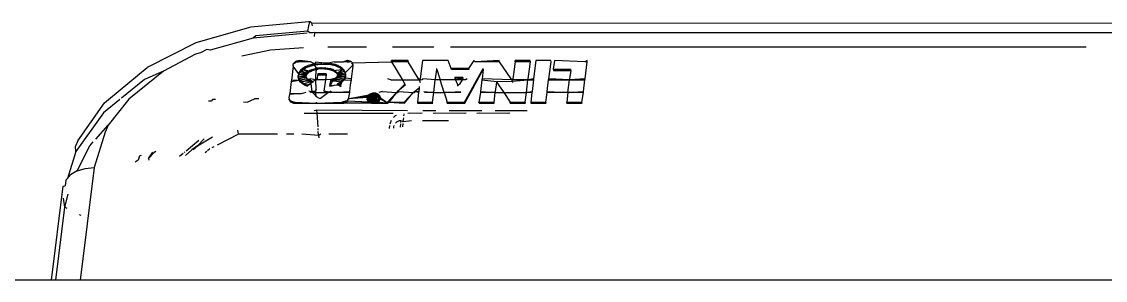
# Model space of a CAD drawing. Header units: metres. Extents: x -4.2 to 4.2, y -5.7 to 5.7.
# Drawn here: x -3.00522 to -2.97801, y 2.62592 to 2.63242 of the extents above; entities that cross this region are included whole.
import ezdxf

# ---------------------------------------------------------------- set-up
doc = ezdxf.new("R2010")
doc.units = ezdxf.units.M

msp = doc.modelspace()

# ---------------------------------------------------------------- linework, layer by layer
for p, q in [((-2.998011, 2.632418), (-2.999465, 2.632279)), ((-2.997995, 2.632394), (-2.998021, 2.632313)), ((-2.997966, 2.632418), (-2.998011, 2.632418)), ((-2.997966, 2.632418), (-2.997995, 2.632394)), ((-2.997936, 2.632382), (-2.997966, 2.632418)), ((-2.997936, 2.632382), (-2.96534, 2.632394)), ((-2.997915, 2.632313), (-2.997936, 2.632382)), ((-2.999465, 2.632279), (-3.000849, 2.631887)), ((-2.998055, 2.632129), (-2.999404, 2.632007)), ((-2.998043, 2.632178), (-2.999337, 2.632061)), ((-2.998021, 2.632313), (-2.998043, 2.632178)), ((-2.997987, 2.632135), (-2.998043, 2.632178)), ((-2.997907, 2.632142), (-2.997987, 2.632135)), ((-2.997858, 2.632144), (-2.997907, 2.632142)), ((-2.997869, 2.632044), (-2.997858, 2.632144)), ((-2.997858, 2.632144), (-2.966525, 2.632144)), ((-3.000849, 2.631887), (-3.002068, 2.631269)), ((-2.999404, 2.632007), (-3.000492, 2.631706)), ((-2.999337, 2.632061), (-2.999404, 2.632007)), ((-3.000855, 2.631605), (-3.00166, 2.631176)), ((-3.000732, 2.631639), (-3.000855, 2.631605)), ((-3.00057, 2.63172), (-3.000732, 2.631639)), ((-3.000492, 2.631706), (-3.00057, 2.63172)), ((-2.999695, 2.631563), (-2.998975, 2.63171)), ((-2.998975, 2.63171), (-2.998144, 2.631766)), ((-2.997534, 2.631787), (-2.996566, 2.631787)), ((-2.995909, 2.631787), (-2.994873, 2.631787)), ((-2.994454, 2.631787), (-2.978491, 2.631787)), ((-2.998405, 2.631301), (-2.998449, 2.630938)), ((-2.9984, 2.631359), (-2.998409, 2.63133)), ((-2.998409, 2.63133), (-2.998405, 2.631301)), ((-2.998268, 2.631116), (-2.998405, 2.631301)), ((-2.998381, 2.631386), (-2.9984, 2.631359)), ((-2.998348, 2.631381), (-2.9984, 2.631359)), ((-2.998396, 2.63133), (-2.9984, 2.631359)), ((-2.998352, 2.631409), (-2.998381, 2.631386)), ((-2.998348, 2.631381), (-2.998381, 2.631386)), ((-2.998377, 2.631357), (-2.998381, 2.631386)), ((-2.998316, 2.631427), (-2.998352, 2.631409)), ((-2.998352, 2.631409), (-2.998272, 2.63141)), ((-2.998316, 2.631427), (-2.998233, 2.631442)), ((-2.998276, 2.631438), (-2.998316, 2.631427)), ((-2.998272, 2.63141), (-2.998316, 2.631427)), ((-2.998233, 2.631442), (-2.998276, 2.631438)), ((-2.998229, 2.631413), (-2.998276, 2.631438)), ((-2.998272, 2.63141), (-2.998276, 2.631438)), ((-2.998272, 2.63141), (-2.998233, 2.631442)), ((-2.998229, 2.631413), (-2.998272, 2.63141)), ((-2.998229, 2.631413), (-2.998233, 2.631442)), ((-2.997965, 2.631413), (-2.998233, 2.631442)), ((-2.997965, 2.631413), (-2.998229, 2.631413)), ((-2.9981, 2.631283), (-2.998159, 2.631246)), ((-2.998031, 2.631316), (-2.9981, 2.631283)), ((-2.998027, 2.631287), (-2.9981, 2.631283)), ((-2.998096, 2.631255), (-2.9981, 2.631283)), ((-2.998096, 2.631255), (-2.998027, 2.631287)), ((-2.997871, 2.631363), (-2.998031, 2.631316)), ((-2.997867, 2.631334), (-2.998031, 2.631316)), ((-2.998027, 2.631287), (-2.998031, 2.631316)), ((-2.998027, 2.631287), (-2.997867, 2.631334)), ((-2.997871, 2.631363), (-2.997965, 2.631413)), ((-2.997835, 2.631399), (-2.997871, 2.631363)), ((-2.997867, 2.631334), (-2.997871, 2.631363)), ((-2.99769, 2.631355), (-2.997871, 2.631363)), ((-2.997867, 2.631334), (-2.997835, 2.631399)), ((-2.997867, 2.631334), (-2.99769, 2.631355)), ((-2.99782, 2.63125), (-2.997867, 2.631334)), ((-2.997694, 2.631384), (-2.997835, 2.631399)), ((-2.997516, 2.631377), (-2.997694, 2.631384)), ((-2.99769, 2.631355), (-2.997694, 2.631384)), ((-2.997512, 2.631348), (-2.997694, 2.631384)), ((-2.99769, 2.631355), (-2.997512, 2.631348)), ((-2.997371, 2.631413), (-2.997516, 2.631377)), ((-2.997353, 2.631343), (-2.997516, 2.631377)), ((-2.997512, 2.631348), (-2.997516, 2.631377)), ((-2.997349, 2.631314), (-2.997516, 2.631377)), ((-2.997512, 2.631348), (-2.997349, 2.631314)), ((-2.997371, 2.631413), (-2.997139, 2.631413)), ((-2.997282, 2.631317), (-2.997353, 2.631343)), ((-2.997349, 2.631314), (-2.997353, 2.631343)), ((-2.997278, 2.631288), (-2.997353, 2.631343)), ((-2.997349, 2.631314), (-2.997278, 2.631288)), ((-2.997221, 2.631285), (-2.997282, 2.631317)), ((-2.997278, 2.631288), (-2.997282, 2.631317)), ((-2.997217, 2.631256), (-2.997282, 2.631317)), ((-2.997278, 2.631288), (-2.997217, 2.631256)), ((-2.99717, 2.631248), (-2.997221, 2.631285)), ((-2.997217, 2.631256), (-2.997221, 2.631285)), ((-2.997166, 2.631219), (-2.997221, 2.631285)), ((-2.997051, 2.631442), (-2.997139, 2.631413)), ((-2.997047, 2.631413), (-2.997139, 2.631413)), ((-2.997101, 2.631135), (-2.996903, 2.63133)), ((-2.997047, 2.631413), (-2.997051, 2.631442)), ((-2.997006, 2.63141), (-2.997051, 2.631442)), ((-2.996972, 2.631427), (-2.997051, 2.631442)), ((-2.99701, 2.631438), (-2.997051, 2.631442)), ((-2.997006, 2.63141), (-2.997051, 2.631442)), ((-2.997047, 2.631413), (-2.997006, 2.63141)), ((-2.997006, 2.63141), (-2.997047, 2.631413)), ((-2.996972, 2.631427), (-2.99701, 2.631438)), ((-2.996974, 2.631404), (-2.99701, 2.631438)), ((-2.997006, 2.63141), (-2.99701, 2.631438)), ((-2.996941, 2.631409), (-2.997006, 2.63141)), ((-2.996941, 2.631409), (-2.996972, 2.631427)), ((-2.996957, 2.631407), (-2.996972, 2.631427)), ((-2.996918, 2.631386), (-2.996941, 2.631409)), ((-2.996938, 2.630981), (-2.996899, 2.631301)), ((-2.996914, 2.631357), (-2.996928, 2.631385)), ((-2.996918, 2.631386), (-2.995933, 2.631413)), ((-2.996905, 2.631359), (-2.996918, 2.631386)), ((-2.996901, 2.63133), (-2.996918, 2.631386)), ((-2.996914, 2.631357), (-2.996918, 2.631386)), ((-2.996903, 2.63133), (-2.996905, 2.631359)), ((-2.996899, 2.631301), (-2.996905, 2.631359)), ((-2.996901, 2.63133), (-2.996905, 2.631359)), ((-2.996899, 2.631301), (-2.996903, 2.63133)), ((-2.995517, 2.631442), (-2.995937, 2.631442)), ((-2.995933, 2.631413), (-2.995937, 2.631442)), ((-2.995513, 2.631413), (-2.995933, 2.631413)), ((-2.995933, 2.631413), (-2.995673, 2.630981)), ((-2.995513, 2.631413), (-2.995517, 2.631442)), ((-2.995254, 2.630981), (-2.995513, 2.631413)), ((-2.995157, 2.631442), (-2.995213, 2.630981)), ((-2.994515, 2.631442), (-2.995157, 2.631442)), ((-2.994436, 2.631245), (-2.994515, 2.631442)), ((-2.993871, 2.631442), (-2.993998, 2.631245)), ((-2.993837, 2.631413), (-2.993871, 2.631442)), ((-2.993229, 2.631442), (-2.993837, 2.631413)), ((-2.993225, 2.631413), (-2.993837, 2.631413)), ((-2.993225, 2.631413), (-2.993229, 2.631442)), ((-2.992931, 2.630981), (-2.993225, 2.631413)), ((-2.992826, 2.631413), (-2.992886, 2.630981)), ((-2.992449, 2.631442), (-2.99283, 2.631442)), ((-2.992826, 2.631413), (-2.99283, 2.631442)), ((-2.992445, 2.631413), (-2.992826, 2.631413)), ((-2.992505, 2.630981), (-2.992445, 2.631413)), ((-2.992445, 2.631413), (-2.992449, 2.631442)), ((-2.992312, 2.631442), (-2.992368, 2.630981)), ((-2.99193, 2.631442), (-2.992312, 2.631442)), ((-2.991986, 2.630981), (-2.991926, 2.631413)), ((-2.991926, 2.631413), (-2.99193, 2.631442)), ((-2.991845, 2.631442), (-2.991871, 2.631225)), ((-2.991079, 2.631413), (-2.991845, 2.631442)), ((-2.991025, 2.631442), (-2.991079, 2.631413)), ((-2.991021, 2.631413), (-2.991079, 2.631413)), ((-2.991074, 2.630981), (-2.991021, 2.631413)), ((-2.991021, 2.631413), (-2.991025, 2.631442)), ((-3.00304, 2.630467), (-3.002068, 2.631269)), ((-3.00166, 2.631176), (-3.002532, 2.630468)), ((-3.00166, 2.631176), (-3.002137, 2.630965)), ((-2.998274, 2.631041), (-2.998278, 2.63107)), ((-2.998278, 2.63107), (-2.998275, 2.631023)), ((-2.998275, 2.631023), (-2.998264, 2.631087)), ((-2.998073, 2.631063), (-2.998275, 2.631023)), ((-2.998076, 2.631034), (-2.998275, 2.631023)), ((-2.998275, 2.631023), (-2.998258, 2.630978)), ((-2.998271, 2.630994), (-2.998275, 2.631023)), ((-2.998071, 2.631006), (-2.998271, 2.630994)), ((-2.998244, 2.631162), (-2.998268, 2.631116)), ((-2.99824, 2.631133), (-2.998268, 2.631116)), ((-2.998268, 2.631116), (-2.998264, 2.631087)), ((-2.998264, 2.631087), (-2.998268, 2.631116)), ((-2.998264, 2.631087), (-2.99824, 2.631133)), ((-2.99806, 2.631092), (-2.998264, 2.631087)), ((-2.998073, 2.631063), (-2.998264, 2.631087)), ((-2.998076, 2.631034), (-2.998258, 2.630978)), ((-2.998208, 2.631206), (-2.998244, 2.631162)), ((-2.998204, 2.631177), (-2.998244, 2.631162)), ((-2.99824, 2.631133), (-2.998244, 2.631162)), ((-2.99824, 2.631133), (-2.998204, 2.631177)), ((-2.99806, 2.631092), (-2.99824, 2.631133)), ((-2.998064, 2.631121), (-2.99824, 2.631133)), ((-2.998038, 2.63112), (-2.99824, 2.631133)), ((-2.998159, 2.631246), (-2.998208, 2.631206)), ((-2.998155, 2.631218), (-2.998208, 2.631206)), ((-2.998204, 2.631177), (-2.998208, 2.631206)), ((-2.998204, 2.631177), (-2.998155, 2.631218)), ((-2.998064, 2.631121), (-2.998204, 2.631177)), ((-2.998096, 2.631255), (-2.998159, 2.631246)), ((-2.998155, 2.631218), (-2.998159, 2.631246)), ((-2.998155, 2.631218), (-2.998096, 2.631255)), ((-2.998011, 2.631175), (-2.998155, 2.631218)), ((-2.998042, 2.631149), (-2.998155, 2.631218)), ((-2.998076, 2.631034), (-2.99808, 2.631063)), ((-2.998071, 2.631006), (-2.99808, 2.631063)), ((-2.998073, 2.631063), (-2.998077, 2.631092)), ((-2.998076, 2.631034), (-2.998077, 2.631092)), ((-2.998076, 2.631034), (-2.998073, 2.631063)), ((-2.998076, 2.631034), (-2.998073, 2.631063)), ((-2.99806, 2.631007), (-2.998076, 2.631034)), ((-2.998071, 2.631006), (-2.998076, 2.631034)), ((-2.998071, 2.631006), (-2.998075, 2.631034)), ((-2.998056, 2.630978), (-2.998075, 2.631034)), ((-2.998073, 2.631063), (-2.998064, 2.631121)), ((-2.998073, 2.631063), (-2.99806, 2.631092)), ((-2.998073, 2.631063), (-2.99806, 2.631092)), ((-2.998056, 2.630978), (-2.998071, 2.631006)), ((-2.998064, 2.631121), (-2.998042, 2.631149)), ((-2.998007, 2.631146), (-2.998064, 2.631121)), ((-2.99806, 2.631092), (-2.998064, 2.631121)), ((-2.99806, 2.631092), (-2.998064, 2.631121)), ((-2.99806, 2.631092), (-2.998042, 2.631149)), ((-2.99806, 2.631092), (-2.998038, 2.63112)), ((-2.998056, 2.630978), (-2.99806, 2.631007)), ((-2.998056, 2.630978), (-2.99806, 2.631007)), ((-2.998032, 2.630952), (-2.99806, 2.631007)), ((-2.998042, 2.631149), (-2.998011, 2.631175)), ((-2.998007, 2.631146), (-2.998042, 2.631149)), ((-2.998038, 2.63112), (-2.998042, 2.631149)), ((-2.998038, 2.63112), (-2.998011, 2.631175)), ((-2.998038, 2.63112), (-2.998007, 2.631146)), ((-2.998011, 2.631175), (-2.997973, 2.631198)), ((-2.997969, 2.631169), (-2.998011, 2.631175)), ((-2.998007, 2.631146), (-2.998011, 2.631175)), ((-2.998007, 2.631146), (-2.997973, 2.631198)), ((-2.997969, 2.631169), (-2.998007, 2.631146)), ((-2.998007, 2.631146), (-2.997969, 2.631169)), ((-2.997973, 2.631198), (-2.997927, 2.631219)), ((-2.997969, 2.631169), (-2.997973, 2.631198)), ((-2.997969, 2.631169), (-2.997927, 2.631219)), ((-2.997923, 2.63119), (-2.997969, 2.631169)), ((-2.997969, 2.631169), (-2.997923, 2.63119)), ((-2.997927, 2.631219), (-2.99782, 2.63125)), ((-2.997923, 2.63119), (-2.997927, 2.631219)), ((-2.997923, 2.63119), (-2.997869, 2.631222)), ((-2.997923, 2.63119), (-2.997816, 2.631221)), ((-2.997837, 2.63107), (-2.997816, 2.631221)), ((-2.997834, 2.630954), (-2.997837, 2.63107)), ((-2.99782, 2.63125), (-2.997701, 2.631264)), ((-2.99758, 2.631261), (-2.99782, 2.63125)), ((-2.997774, 2.631226), (-2.99782, 2.63125)), ((-2.997816, 2.631221), (-2.99782, 2.63125)), ((-2.997816, 2.631221), (-2.997774, 2.631226)), ((-2.997795, 2.630981), (-2.997782, 2.631083)), ((-2.997786, 2.631111), (-2.997782, 2.631083)), ((-2.997574, 2.631111), (-2.997786, 2.631111)), ((-2.99757, 2.631083), (-2.997786, 2.631111)), ((-2.997782, 2.631083), (-2.99757, 2.631083)), ((-2.997619, 2.631233), (-2.997774, 2.631226)), ((-2.997745, 2.631248), (-2.997701, 2.631264)), ((-2.997701, 2.631264), (-2.99758, 2.631261)), ((-2.997652, 2.631245), (-2.99758, 2.631261)), ((-2.997619, 2.631233), (-2.997576, 2.631232)), ((-2.997586, 2.630954), (-2.99757, 2.631083)), ((-2.99758, 2.631261), (-2.997468, 2.631241)), ((-2.997468, 2.631241), (-2.997576, 2.631232)), ((-2.997576, 2.631232), (-2.997468, 2.631241)), ((-2.997576, 2.631232), (-2.997464, 2.631212)), ((-2.99757, 2.631083), (-2.997574, 2.631111)), ((-2.997468, 2.631241), (-2.99742, 2.631224)), ((-2.997464, 2.631212), (-2.997468, 2.631241)), ((-2.997464, 2.631212), (-2.99742, 2.631224)), ((-2.997464, 2.631212), (-2.99742, 2.631224)), ((-2.997464, 2.631212), (-2.997416, 2.631195)), ((-2.99742, 2.631224), (-2.997377, 2.631204)), ((-2.99742, 2.631224), (-2.997373, 2.631175)), ((-2.997416, 2.631195), (-2.99742, 2.631224)), ((-2.997416, 2.631195), (-2.997166, 2.631219)), ((-2.997416, 2.631195), (-2.997377, 2.631204)), ((-2.997416, 2.631195), (-2.997373, 2.631175)), ((-2.997377, 2.631204), (-2.997343, 2.631181)), ((-2.997373, 2.631175), (-2.997377, 2.631204)), ((-2.997373, 2.631175), (-2.997343, 2.631181)), ((-2.997373, 2.631175), (-2.997339, 2.631153)), ((-2.997373, 2.631175), (-2.997339, 2.631153)), ((-2.997319, 2.631014), (-2.997347, 2.630988)), ((-2.997343, 2.631181), (-2.997339, 2.631153)), ((-2.997339, 2.631153), (-2.997343, 2.631181)), ((-2.997339, 2.631153), (-2.997298, 2.631129)), ((-2.997339, 2.631153), (-2.997312, 2.631127)), ((-2.997315, 2.630985), (-2.997319, 2.631014)), ((-2.997312, 2.631127), (-2.997316, 2.631156)), ((-2.997315, 2.630985), (-2.997296, 2.631014)), ((-2.997296, 2.631014), (-2.997315, 2.630985)), ((-2.997312, 2.631127), (-2.997101, 2.631135)), ((-2.997312, 2.631127), (-2.997294, 2.6311)), ((-2.997285, 2.631071), (-2.9973, 2.631042)), ((-2.9973, 2.631042), (-2.997296, 2.631014)), ((-2.997296, 2.631014), (-2.9973, 2.631042)), ((-2.997298, 2.631129), (-2.997166, 2.631219)), ((-2.997298, 2.631129), (-2.997127, 2.631178)), ((-2.997298, 2.631129), (-2.997294, 2.6311)), ((-2.997294, 2.6311), (-2.997298, 2.631129)), ((-2.997296, 2.631014), (-2.997088, 2.631042)), ((-2.997286, 2.631042), (-2.997296, 2.631014)), ((-2.997296, 2.631014), (-2.997134, 2.63098)), ((-2.997294, 2.6311), (-2.997101, 2.631135)), ((-2.997294, 2.6311), (-2.997088, 2.631089)), ((-2.997294, 2.6311), (-2.997285, 2.631071)), ((-2.997294, 2.6311), (-2.997285, 2.631071)), ((-2.997286, 2.631042), (-2.99729, 2.631071)), ((-2.997285, 2.631071), (-2.997289, 2.6311)), ((-2.997285, 2.631071), (-2.997286, 2.631042)), ((-2.997286, 2.631042), (-2.997088, 2.631042)), ((-2.997285, 2.631071), (-2.997088, 2.631089)), ((-2.997285, 2.631071), (-2.997088, 2.631042)), ((-2.997217, 2.631256), (-2.997166, 2.631219)), ((-2.997131, 2.631207), (-2.99717, 2.631248)), ((-2.997166, 2.631219), (-2.99717, 2.631248)), ((-2.997127, 2.631178), (-2.99717, 2.631248)), ((-2.997166, 2.631219), (-2.997127, 2.631178)), ((-2.997105, 2.631163), (-2.997131, 2.631207)), ((-2.997127, 2.631178), (-2.997131, 2.631207)), ((-2.997101, 2.631135), (-2.997131, 2.631207)), ((-2.99713, 2.630951), (-2.997106, 2.631025)), ((-2.997127, 2.631178), (-2.997101, 2.631135)), ((-2.997106, 2.631025), (-2.997092, 2.631071)), ((-2.997102, 2.630996), (-2.997106, 2.631025)), ((-2.997101, 2.631135), (-2.997105, 2.631163)), ((-2.997101, 2.631135), (-2.997105, 2.631163)), ((-2.997088, 2.631089), (-2.997105, 2.631163)), ((-2.997102, 2.630996), (-2.997092, 2.631071)), ((-2.997088, 2.631042), (-2.997102, 2.630996)), ((-2.997101, 2.631135), (-2.997088, 2.631089)), ((-2.997088, 2.631089), (-2.997092, 2.631118)), ((-2.997088, 2.631042), (-2.997092, 2.631118)), ((-2.997088, 2.631042), (-2.997092, 2.631071)), ((-2.997088, 2.631089), (-2.997088, 2.631042)), ((-2.994832, 2.630981), (-2.994796, 2.631215)), ((-2.994796, 2.631215), (-2.9948, 2.631244)), ((-2.994796, 2.631215), (-2.994719, 2.630981)), ((-2.993998, 2.631245), (-2.994436, 2.631245)), ((-2.994432, 2.631216), (-2.994436, 2.631245)), ((-2.993994, 2.631216), (-2.994432, 2.631216)), ((-2.994345, 2.631016), (-2.994342, 2.630987)), ((-2.994146, 2.631016), (-2.994345, 2.631016)), ((-2.994345, 2.631016), (-2.994328, 2.630954)), ((-2.994142, 2.630987), (-2.994345, 2.631016)), ((-2.994163, 2.630954), (-2.994146, 2.631016)), ((-2.994146, 2.631016), (-2.994142, 2.630987)), ((-2.994101, 2.6304), (-2.993635, 2.631244)), ((-2.994097, 2.630371), (-2.993631, 2.631215)), ((-2.993998, 2.631245), (-2.993994, 2.631216)), ((-2.993631, 2.631215), (-2.99366, 2.630981)), ((-2.993631, 2.631215), (-2.993635, 2.631244)), ((-2.991871, 2.631225), (-2.991433, 2.631225)), ((-2.991871, 2.631225), (-2.991867, 2.631196)), ((-2.991867, 2.631196), (-2.991429, 2.631196)), ((-2.991429, 2.631196), (-2.991462, 2.630981)), ((-2.991429, 2.631196), (-2.991433, 2.631225)), ((-3.002137, 2.630965), (-3.002716, 2.630495)), ((-2.998453, 2.630912), (-2.998489, 2.630613)), ((-2.998453, 2.630912), (-2.998254, 2.630949)), ((-2.998449, 2.630938), (-2.998453, 2.630912)), ((-2.998254, 2.630949), (-2.998449, 2.630938)), ((-2.998258, 2.630978), (-2.998228, 2.630935)), ((-2.998254, 2.630949), (-2.998258, 2.630978)), ((-2.998254, 2.630949), (-2.998258, 2.630978)), ((-2.998126, 2.630968), (-2.998254, 2.630949)), ((-2.998224, 2.630906), (-2.998254, 2.630949)), ((-2.998228, 2.630935), (-2.998254, 2.630949)), ((-2.998254, 2.630949), (-2.998228, 2.630935)), ((-2.998126, 2.630968), (-2.998228, 2.630935)), ((-2.998228, 2.630935), (-2.998185, 2.630895)), ((-2.998224, 2.630906), (-2.998228, 2.630935)), ((-2.997999, 2.630928), (-2.998224, 2.630906)), ((-2.998181, 2.630867), (-2.998224, 2.630906)), ((-2.998185, 2.630895), (-2.998224, 2.630906)), ((-2.998224, 2.630906), (-2.998185, 2.630895)), ((-2.998032, 2.630952), (-2.998185, 2.630895)), ((-2.998185, 2.630895), (-2.998131, 2.63086)), ((-2.998181, 2.630867), (-2.998185, 2.630895)), ((-2.998127, 2.630831), (-2.998181, 2.630867)), ((-2.998131, 2.63086), (-2.998181, 2.630867)), ((-2.998181, 2.630867), (-2.998131, 2.63086)), ((-2.997959, 2.630907), (-2.998131, 2.63086)), ((-2.998131, 2.63086), (-2.998067, 2.630829)), ((-2.998127, 2.630831), (-2.998131, 2.63086)), ((-2.998063, 2.630801), (-2.998127, 2.630831)), ((-2.998127, 2.630831), (-2.998067, 2.630829)), ((-2.998127, 2.630831), (-2.998067, 2.630829)), ((-2.998056, 2.630978), (-2.998126, 2.630968)), ((-2.998067, 2.630829), (-2.997961, 2.630861)), ((-2.998067, 2.630829), (-2.998063, 2.630801)), ((-2.998063, 2.630801), (-2.997916, 2.630919)), ((-2.997961, 2.630861), (-2.998063, 2.630801)), ((-2.998032, 2.630952), (-2.998056, 2.630978)), ((-2.998032, 2.630952), (-2.998056, 2.630978)), ((-2.998032, 2.630952), (-2.998036, 2.630981)), ((-2.997999, 2.630928), (-2.998036, 2.630981)), ((-2.997978, 2.630981), (-2.998032, 2.630952)), ((-2.997981, 2.630954), (-2.998032, 2.630952)), ((-2.997999, 2.630928), (-2.998032, 2.630952)), ((-2.997999, 2.630928), (-2.998003, 2.630957)), ((-2.997959, 2.630907), (-2.998003, 2.630957)), ((-2.997959, 2.630907), (-2.997999, 2.630928)), ((-2.997978, 2.630981), (-2.997981, 2.630954)), ((-2.997963, 2.630936), (-2.997981, 2.630954)), ((-2.997981, 2.630954), (-2.997916, 2.630919)), ((-2.997981, 2.630954), (-2.997959, 2.630907)), ((-2.997834, 2.630954), (-2.997978, 2.630981)), ((-2.997916, 2.630919), (-2.997963, 2.630936)), ((-2.997959, 2.630907), (-2.997963, 2.630936)), ((-2.997912, 2.63089), (-2.997963, 2.630936)), ((-2.997959, 2.630907), (-2.997961, 2.630861)), ((-2.997961, 2.630861), (-2.997934, 2.630663)), ((-2.997959, 2.630907), (-2.997916, 2.630919)), ((-2.997912, 2.63089), (-2.997959, 2.630907)), ((-2.997912, 2.63089), (-2.997959, 2.630907)), ((-2.997916, 2.630919), (-2.997834, 2.630954)), ((-2.997916, 2.630919), (-2.997912, 2.63089)), ((-2.997795, 2.630981), (-2.997834, 2.630954)), ((-2.997586, 2.630954), (-2.997834, 2.630954)), ((-2.997827, 2.630713), (-2.997834, 2.630954)), ((-2.997628, 2.630672), (-2.997586, 2.630954)), ((-2.997466, 2.630964), (-2.997586, 2.630954)), ((-2.997484, 2.630817), (-2.997462, 2.630935)), ((-2.997484, 2.630817), (-2.997284, 2.630832)), ((-2.997484, 2.630817), (-2.99748, 2.630788)), ((-2.997423, 2.630913), (-2.99748, 2.630788)), ((-2.997284, 2.630832), (-2.99748, 2.630788)), ((-2.997347, 2.630988), (-2.997466, 2.630964)), ((-2.997466, 2.630964), (-2.997409, 2.630981)), ((-2.997466, 2.630964), (-2.997462, 2.630935)), ((-2.997423, 2.630913), (-2.997466, 2.630964)), ((-2.997423, 2.630913), (-2.997466, 2.630964)), ((-2.997427, 2.630942), (-2.997466, 2.630964)), ((-2.997384, 2.630963), (-2.997466, 2.630964)), ((-2.997462, 2.630935), (-2.997423, 2.630913)), ((-2.997384, 2.630963), (-2.997427, 2.630942)), ((-2.997423, 2.630913), (-2.997427, 2.630942)), ((-2.99738, 2.630934), (-2.997427, 2.630942)), ((-2.997423, 2.630913), (-2.99738, 2.630934)), ((-2.99738, 2.630934), (-2.997423, 2.630913)), ((-2.997409, 2.630981), (-2.997315, 2.630985)), ((-2.997347, 2.630988), (-2.997384, 2.630963)), ((-2.99738, 2.630934), (-2.997384, 2.630963)), ((-2.997343, 2.630959), (-2.997384, 2.630963)), ((-2.997343, 2.630959), (-2.99738, 2.630934)), ((-2.99738, 2.630934), (-2.99717, 2.630908)), ((-2.997343, 2.630959), (-2.997347, 2.630988)), ((-2.997315, 2.630985), (-2.997347, 2.630988)), ((-2.997315, 2.630985), (-2.997343, 2.630959)), ((-2.997343, 2.630959), (-2.99713, 2.630951)), ((-2.997315, 2.630985), (-2.99713, 2.630951)), ((-2.997288, 2.630861), (-2.997226, 2.630897)), ((-2.997209, 2.630788), (-2.997288, 2.630861)), ((-2.997288, 2.630861), (-2.997284, 2.630832)), ((-2.997213, 2.630817), (-2.997288, 2.630861)), ((-2.997284, 2.630832), (-2.997226, 2.630897)), ((-2.997222, 2.630868), (-2.997284, 2.630832)), ((-2.997284, 2.630832), (-2.997213, 2.630817)), ((-2.997284, 2.630832), (-2.997209, 2.630788)), ((-2.997226, 2.630897), (-2.997174, 2.630937)), ((-2.997222, 2.630868), (-2.997226, 2.630897)), ((-2.997226, 2.630897), (-2.997213, 2.630817)), ((-2.997222, 2.630868), (-2.997174, 2.630937)), ((-2.99717, 2.630908), (-2.997222, 2.630868)), ((-2.997222, 2.630868), (-2.997213, 2.630817)), ((-2.997174, 2.630937), (-2.997213, 2.630817)), ((-2.997213, 2.630817), (-2.997209, 2.630788)), ((-2.997174, 2.630937), (-2.997134, 2.63098)), ((-2.99717, 2.630908), (-2.997174, 2.630937)), ((-2.997134, 2.63098), (-2.99717, 2.630908)), ((-2.99717, 2.630908), (-2.997134, 2.63098)), ((-2.99713, 2.630951), (-2.99717, 2.630908)), ((-2.997134, 2.63098), (-2.997102, 2.630996)), ((-2.99713, 2.630951), (-2.997134, 2.63098)), ((-2.997102, 2.630996), (-2.99713, 2.630951)), ((-2.99713, 2.630951), (-2.996941, 2.630954)), ((-2.996938, 2.630981), (-2.997102, 2.630996)), ((-2.996977, 2.630663), (-2.996964, 2.63083)), ((-2.996964, 2.63083), (-2.996941, 2.630954)), ((-2.996941, 2.630954), (-2.996938, 2.630981)), ((-2.995953, 2.630954), (-2.996026, 2.630981)), ((-2.995953, 2.630954), (-2.995658, 2.630954)), ((-2.995599, 2.630852), (-2.99578, 2.630663)), ((-2.995595, 2.630823), (-2.99578, 2.630663)), ((-2.995673, 2.630981), (-2.995658, 2.630954)), ((-2.995658, 2.630954), (-2.995599, 2.630852)), ((-2.995658, 2.630954), (-2.995251, 2.630954)), ((-2.995599, 2.630852), (-2.995595, 2.630823)), ((-2.995361, 2.630663), (-2.995241, 2.630756)), ((-2.995217, 2.630954), (-2.995254, 2.630981)), ((-2.995241, 2.630756), (-2.995252, 2.630663)), ((-2.995213, 2.630981), (-2.995251, 2.630954)), ((-2.995251, 2.630954), (-2.995217, 2.630954)), ((-2.995236, 2.630793), (-2.995241, 2.630756)), ((-2.995221, 2.630923), (-2.995217, 2.630954)), ((-2.995221, 2.630923), (-2.995217, 2.630894)), ((-2.995213, 2.630981), (-2.995217, 2.630954)), ((-2.995217, 2.630894), (-2.995217, 2.630954)), ((-2.995179, 2.630954), (-2.995144, 2.630981)), ((-2.994836, 2.630954), (-2.995144, 2.630981)), ((-2.994874, 2.630636), (-2.994836, 2.630954)), ((-2.994836, 2.630954), (-2.994832, 2.630981)), ((-2.994711, 2.630954), (-2.994836, 2.630954)), ((-2.994719, 2.630981), (-2.994711, 2.630954)), ((-2.994328, 2.630954), (-2.994711, 2.630954)), ((-2.994613, 2.630636), (-2.994711, 2.630954)), ((-2.994342, 2.630987), (-2.994168, 2.630981)), ((-2.994342, 2.630987), (-2.994328, 2.630954)), ((-2.994328, 2.630954), (-2.994269, 2.630826)), ((-2.994163, 2.630954), (-2.994328, 2.630954)), ((-2.994269, 2.630826), (-2.994229, 2.630852)), ((-2.994265, 2.630797), (-2.994269, 2.630826)), ((-2.994163, 2.630954), (-2.994229, 2.630852)), ((-2.994168, 2.630981), (-2.994142, 2.630987)), ((-2.994142, 2.630987), (-2.994163, 2.630954)), ((-2.994074, 2.630954), (-2.994163, 2.630954)), ((-2.994034, 2.630981), (-2.994074, 2.630954)), ((-2.993663, 2.630954), (-2.993698, 2.630663)), ((-2.99366, 2.630981), (-2.993663, 2.630954)), ((-2.993663, 2.630954), (-2.993293, 2.630919)), ((-2.992914, 2.630954), (-2.99366, 2.630981)), ((-2.993325, 2.630663), (-2.993289, 2.630891)), ((-2.993293, 2.630919), (-2.992893, 2.630923)), ((-2.993289, 2.630891), (-2.993293, 2.630919)), ((-2.993289, 2.630891), (-2.993127, 2.630663)), ((-2.992914, 2.630954), (-2.992931, 2.630981)), ((-2.992886, 2.630981), (-2.992914, 2.630954)), ((-2.992893, 2.630923), (-2.992914, 2.630954)), ((-2.992508, 2.630954), (-2.992914, 2.630954)), ((-2.992893, 2.630923), (-2.992508, 2.630954)), ((-2.992889, 2.630894), (-2.992893, 2.630923)), ((-2.992547, 2.630636), (-2.992508, 2.630954)), ((-2.992368, 2.630981), (-2.992508, 2.630954)), ((-2.992508, 2.630954), (-2.992505, 2.630981)), ((-2.992508, 2.630954), (-2.992371, 2.630954)), ((-2.992371, 2.630954), (-2.992406, 2.630663)), ((-2.992368, 2.630981), (-2.992371, 2.630954)), ((-2.992025, 2.630663), (-2.99199, 2.630954)), ((-2.99199, 2.630954), (-2.991986, 2.630981)), ((-2.99199, 2.630954), (-2.991466, 2.630954)), ((-2.991466, 2.630954), (-2.991986, 2.630981)), ((-2.991504, 2.630636), (-2.991466, 2.630954)), ((-2.991074, 2.630981), (-2.991466, 2.630954)), ((-2.991462, 2.630981), (-2.991466, 2.630954)), ((-2.991466, 2.630954), (-2.991077, 2.630954)), ((-2.991112, 2.630663), (-2.991077, 2.630954)), ((-2.991077, 2.630954), (-2.991074, 2.630981)), ((-3.002755, 2.630464), (-3.003163, 2.630132)), ((-3.003137, 2.630383), (-3.00304, 2.630467)), ((-3.002532, 2.630468), (-3.003047, 2.629819)), ((-3.000419, 2.630476), (-3.000466, 2.630421)), ((-3.000419, 2.630476), (-3.000356, 2.630476)), ((-2.999556, 2.630401), (-2.999371, 2.63048)), ((-2.999269, 2.63048), (-2.999371, 2.63048)), ((-2.998492, 2.630586), (-2.998509, 2.630512)), ((-2.998509, 2.630512), (-2.998507, 2.630483)), ((-2.998507, 2.630483), (-2.998494, 2.630456)), ((-2.998503, 2.630454), (-2.998507, 2.630483)), ((-2.998494, 2.630456), (-2.99849, 2.630427)), ((-2.998494, 2.630456), (-2.998467, 2.630404)), ((-2.998494, 2.630456), (-2.998471, 2.630433)), ((-2.99849, 2.630427), (-2.998494, 2.630456)), ((-2.998192, 2.630613), (-2.998492, 2.630586)), ((-2.998489, 2.630613), (-2.998492, 2.630586)), ((-2.998489, 2.630613), (-2.998192, 2.630613)), ((-2.998192, 2.630613), (-2.998077, 2.63065)), ((-2.997836, 2.630643), (-2.998009, 2.630672)), ((-2.997989, 2.630658), (-2.997934, 2.630663)), ((-2.997967, 2.630643), (-2.997934, 2.630663)), ((-2.997934, 2.630663), (-2.997937, 2.630636)), ((-2.997836, 2.630643), (-2.997937, 2.630636)), ((-2.99784, 2.630672), (-2.997934, 2.630663)), ((-2.997934, 2.630663), (-2.997836, 2.630643)), ((-2.997934, 2.630663), (-2.997822, 2.630542)), ((-2.997827, 2.630713), (-2.99784, 2.630672)), ((-2.99784, 2.630672), (-2.997836, 2.630643)), ((-2.997822, 2.630542), (-2.997836, 2.630643)), ((-2.997836, 2.630643), (-2.997624, 2.630643)), ((-2.997822, 2.630542), (-2.997755, 2.630496)), ((-2.997755, 2.630496), (-2.997714, 2.630489)), ((-2.997518, 2.630636), (-2.997714, 2.630489)), ((-2.997628, 2.630672), (-2.997624, 2.630643)), ((-2.997518, 2.630636), (-2.997628, 2.630672)), ((-2.997454, 2.630643), (-2.997628, 2.630672)), ((-2.997624, 2.630643), (-2.997518, 2.630636)), ((-2.997458, 2.630672), (-2.997518, 2.630636)), ((-2.997454, 2.630643), (-2.997518, 2.630636)), ((-2.997458, 2.630672), (-2.997454, 2.630643)), ((-2.997454, 2.630643), (-2.996977, 2.630663)), ((-2.99698, 2.630636), (-2.997454, 2.630643)), ((-2.99706, 2.630433), (-2.997031, 2.630456)), ((-2.997031, 2.630456), (-2.997056, 2.630404)), ((-2.997031, 2.630456), (-2.997012, 2.630483)), ((-2.997027, 2.630427), (-2.997031, 2.630456)), ((-2.997027, 2.630427), (-2.997031, 2.630456)), ((-2.996515, 2.630539), (-2.997012, 2.630483)), ((-2.997012, 2.630483), (-2.997002, 2.630512)), ((-2.996535, 2.630512), (-2.997012, 2.630483)), ((-2.997008, 2.630454), (-2.997012, 2.630483)), ((-2.997002, 2.630512), (-2.99698, 2.630636)), ((-2.996451, 2.63058), (-2.996998, 2.630483)), ((-2.99698, 2.630636), (-2.996977, 2.630663)), ((-2.996539, 2.630541), (-2.996548, 2.630512)), ((-2.996513, 2.630536), (-2.996548, 2.630512)), ((-2.996518, 2.630488), (-2.996548, 2.630512)), ((-2.996548, 2.630512), (-2.996546, 2.630483)), ((-2.996548, 2.630512), (-2.996544, 2.630483)), ((-2.996546, 2.630483), (-2.996508, 2.630465)), ((-2.996546, 2.630483), (-2.996533, 2.630456)), ((-2.996542, 2.630454), (-2.996546, 2.630483)), ((-2.996535, 2.630512), (-2.996544, 2.630483)), ((-2.996544, 2.630483), (-2.996542, 2.630454)), ((-2.996519, 2.630568), (-2.996539, 2.630541)), ((-2.996539, 2.630541), (-2.996496, 2.630559)), ((-2.996539, 2.630541), (-2.996535, 2.630512)), ((-2.996487, 2.630562), (-2.996535, 2.630512)), ((-2.996515, 2.630539), (-2.996535, 2.630512)), ((-2.996533, 2.630456), (-2.996489, 2.630446)), ((-2.996533, 2.630456), (-2.99651, 2.630433)), ((-2.996533, 2.630456), (-2.996529, 2.630427)), ((-2.99652, 2.630512), (-2.996516, 2.630483)), ((-2.99652, 2.630512), (-2.996514, 2.630459)), ((-2.996491, 2.630591), (-2.996519, 2.630568)), ((-2.996519, 2.630568), (-2.996473, 2.630578)), ((-2.996519, 2.630568), (-2.996515, 2.630539)), ((-2.996519, 2.630568), (-2.996487, 2.630562)), ((-2.996518, 2.630488), (-2.996514, 2.630459)), ((-2.996518, 2.630488), (-2.996504, 2.630437)), ((-2.996513, 2.630536), (-2.996516, 2.630483)), ((-2.996439, 2.630479), (-2.996516, 2.630483)), ((-2.996421, 2.630471), (-2.996516, 2.630483)), ((-2.996487, 2.630562), (-2.996515, 2.630539)), ((-2.996514, 2.630459), (-2.996439, 2.630479)), ((-2.996455, 2.630461), (-2.996514, 2.630459)), ((-2.996496, 2.630559), (-2.996513, 2.630536)), ((-2.996509, 2.630507), (-2.996513, 2.630536)), ((-2.996496, 2.630559), (-2.996509, 2.630507)), ((-2.996492, 2.63053), (-2.996509, 2.630507)), ((-2.996509, 2.630507), (-2.996421, 2.630471)), ((-2.996508, 2.630465), (-2.996504, 2.630437)), ((-2.996508, 2.630465), (-2.996485, 2.630417)), ((-2.996508, 2.630465), (-2.996489, 2.630446)), ((-2.996504, 2.630437), (-2.996455, 2.630461)), ((-2.996473, 2.630578), (-2.996496, 2.630559)), ((-2.996496, 2.630559), (-2.996492, 2.63053)), ((-2.996473, 2.630578), (-2.996492, 2.63053)), ((-2.996469, 2.630549), (-2.996492, 2.63053)), ((-2.996492, 2.63053), (-2.996449, 2.630543)), ((-2.996492, 2.63053), (-2.996421, 2.630471)), ((-2.996455, 2.630609), (-2.996491, 2.630591)), ((-2.996491, 2.630591), (-2.996443, 2.630593)), ((-2.996491, 2.630591), (-2.996487, 2.630562)), ((-2.996491, 2.630591), (-2.996451, 2.63058)), ((-2.99641, 2.630591), (-2.996487, 2.630562)), ((-2.996451, 2.63058), (-2.996487, 2.630562)), ((-2.996443, 2.630593), (-2.996473, 2.630578)), ((-2.996473, 2.630578), (-2.996469, 2.630549)), ((-2.996443, 2.630593), (-2.996469, 2.630549)), ((-2.996439, 2.630564), (-2.996469, 2.630549)), ((-2.996469, 2.630549), (-2.996423, 2.630543)), ((-2.99646, 2.630479), (-2.996433, 2.630495)), ((-2.99646, 2.630479), (-2.996429, 2.630467)), ((-2.996454, 2.630443), (-2.99646, 2.630479)), ((-2.996432, 2.630443), (-2.99646, 2.630479)), ((-2.996414, 2.63062), (-2.996455, 2.630609)), ((-2.996455, 2.630609), (-2.996409, 2.630602)), ((-2.996455, 2.630609), (-2.996451, 2.63058)), ((-2.996455, 2.630609), (-2.99641, 2.630591)), ((-2.996427, 2.630513), (-2.996455, 2.630497)), ((-2.996455, 2.630497), (-2.996414, 2.630502)), ((-2.996455, 2.630461), (-2.996455, 2.630497)), ((-2.996453, 2.630572), (-2.996405, 2.630518)), ((-2.996453, 2.630572), (-2.996427, 2.630513)), ((-2.996449, 2.630543), (-2.996453, 2.630572)), ((-2.996421, 2.630471), (-2.996453, 2.630572)), ((-2.99641, 2.630591), (-2.996451, 2.63058)), ((-2.996449, 2.630543), (-2.996427, 2.630572)), ((-2.996449, 2.630543), (-2.996421, 2.630471)), ((-2.996409, 2.630602), (-2.996443, 2.630593)), ((-2.996443, 2.630593), (-2.996439, 2.630564)), ((-2.996409, 2.630602), (-2.996439, 2.630564)), ((-2.996405, 2.630573), (-2.996439, 2.630564)), ((-2.996305, 2.630564), (-2.996439, 2.630564)), ((-2.996439, 2.630564), (-2.996333, 2.630543)), ((-2.996439, 2.630564), (-2.996423, 2.630543)), ((-2.996439, 2.630479), (-2.996427, 2.630513)), ((-2.996439, 2.630479), (-2.996432, 2.630443)), ((-2.996433, 2.630495), (-2.996434, 2.630458)), ((-2.996434, 2.630458), (-2.996341, 2.630474)), ((-2.996434, 2.630458), (-2.996346, 2.630435)), ((-2.996421, 2.630471), (-2.996433, 2.630495)), ((-2.996431, 2.630425), (-2.996429, 2.630467)), ((-2.996429, 2.630467), (-2.996415, 2.630435)), ((-2.996429, 2.630467), (-2.99635, 2.630464)), ((-2.996405, 2.630518), (-2.996427, 2.630572)), ((-2.996423, 2.630543), (-2.996427, 2.630572)), ((-2.996421, 2.630471), (-2.996427, 2.630513)), ((-2.996401, 2.630489), (-2.996423, 2.630543)), ((-2.996423, 2.630543), (-2.996405, 2.630518)), ((-2.996423, 2.630543), (-2.996333, 2.630543)), ((-2.996421, 2.630471), (-2.996414, 2.630502)), ((-2.996421, 2.630471), (-2.996341, 2.630474)), ((-2.996417, 2.630451), (-2.99635, 2.630464)), ((-2.996415, 2.630435), (-2.99635, 2.630464)), ((-2.996372, 2.630624), (-2.996414, 2.63062)), ((-2.996414, 2.63062), (-2.996374, 2.630605)), ((-2.996414, 2.63062), (-2.99641, 2.630591)), ((-2.996414, 2.63062), (-2.996368, 2.630595)), ((-2.996341, 2.630474), (-2.996414, 2.630502)), ((-2.996345, 2.630502), (-2.996414, 2.630502)), ((-2.996368, 2.630595), (-2.99641, 2.630591)), ((-2.996374, 2.630605), (-2.996409, 2.630602)), ((-2.996409, 2.630602), (-2.996405, 2.630573)), ((-2.996374, 2.630605), (-2.996405, 2.630573)), ((-2.99637, 2.630576), (-2.996405, 2.630573)), ((-2.996305, 2.630564), (-2.996405, 2.630573)), ((-2.996336, 2.630573), (-2.996405, 2.630573)), ((-2.996405, 2.630518), (-2.996345, 2.630502)), ((-2.996343, 2.630518), (-2.996405, 2.630518)), ((-2.996405, 2.630518), (-2.996401, 2.630489)), ((-2.996333, 2.630543), (-2.996401, 2.630489)), ((-2.996401, 2.630489), (-2.996343, 2.630518)), ((-2.996339, 2.630489), (-2.996401, 2.630489)), ((-2.99633, 2.63062), (-2.996374, 2.630605)), ((-2.99634, 2.630602), (-2.996374, 2.630605)), ((-2.996374, 2.630605), (-2.99637, 2.630576)), ((-2.99633, 2.63062), (-2.996372, 2.630624)), ((-2.996372, 2.630624), (-2.996368, 2.630595)), ((-2.996372, 2.630624), (-2.996326, 2.630591)), ((-2.99634, 2.630602), (-2.99637, 2.630576)), ((-2.996336, 2.630573), (-2.99637, 2.630576)), ((-2.996326, 2.630591), (-2.996368, 2.630595)), ((-2.99635, 2.630464), (-2.996345, 2.630502)), ((-2.99635, 2.630464), (-2.996346, 2.630435)), ((-2.996346, 2.630435), (-2.996345, 2.630502)), ((-2.996341, 2.630474), (-2.996346, 2.630435)), ((-2.996345, 2.630502), (-2.996341, 2.630474)), ((-2.996345, 2.630502), (-2.99633, 2.630451)), ((-2.996315, 2.630572), (-2.996343, 2.630518)), ((-2.996337, 2.630572), (-2.996343, 2.630518)), ((-2.99633, 2.630451), (-2.996343, 2.630518)), ((-2.996339, 2.630489), (-2.996343, 2.630518)), ((-2.996293, 2.630609), (-2.99634, 2.630602)), ((-2.996309, 2.630593), (-2.99634, 2.630602)), ((-2.99634, 2.630602), (-2.996336, 2.630573)), ((-2.996339, 2.630489), (-2.996337, 2.630572)), ((-2.996333, 2.630543), (-2.996339, 2.630489)), ((-2.996333, 2.630543), (-2.996337, 2.630572)), ((-2.996309, 2.630593), (-2.996336, 2.630573)), ((-2.996305, 2.630564), (-2.996336, 2.630573)), ((-2.996333, 2.630543), (-2.996315, 2.630572)), ((-2.996305, 2.630564), (-2.996333, 2.630543)), ((-2.996293, 2.630609), (-2.99633, 2.63062)), ((-2.99633, 2.63062), (-2.996326, 2.630591)), ((-2.99633, 2.63062), (-2.996289, 2.63058)), ((-2.99633, 2.630451), (-2.996315, 2.630572)), ((-2.996311, 2.630543), (-2.99633, 2.630451)), ((-2.996289, 2.63058), (-2.996326, 2.630591)), ((-2.996326, 2.630422), (-2.996311, 2.630543)), ((-2.996255, 2.630459), (-2.996326, 2.630422)), ((-2.996311, 2.630543), (-2.996315, 2.630572)), ((-2.996279, 2.630549), (-2.996311, 2.630543)), ((-2.996247, 2.630483), (-2.996311, 2.630543)), ((-2.996249, 2.630507), (-2.996311, 2.630543)), ((-2.99626, 2.63053), (-2.996311, 2.630543)), ((-2.996283, 2.630578), (-2.996309, 2.630593)), ((-2.996309, 2.630593), (-2.996305, 2.630564)), ((-2.996261, 2.630591), (-2.996309, 2.630593)), ((-2.996283, 2.630578), (-2.996305, 2.630564)), ((-2.996279, 2.630549), (-2.996305, 2.630564)), ((-2.996299, 2.630446), (-2.996275, 2.630465)), ((-2.996252, 2.630456), (-2.996299, 2.630446)), ((-2.996261, 2.630591), (-2.996293, 2.630609)), ((-2.996293, 2.630609), (-2.996289, 2.63058)), ((-2.996293, 2.630609), (-2.996257, 2.630562)), ((-2.996257, 2.630562), (-2.996289, 2.63058)), ((-2.996264, 2.630559), (-2.996283, 2.630578)), ((-2.996283, 2.630578), (-2.996279, 2.630549)), ((-2.996238, 2.630568), (-2.996283, 2.630578)), ((-2.996281, 2.630433), (-2.996252, 2.630456)), ((-2.99626, 2.63053), (-2.996279, 2.630549)), ((-2.996252, 2.630456), (-2.996277, 2.630404)), ((-2.996275, 2.630465), (-2.996259, 2.630488)), ((-2.996233, 2.630483), (-2.996275, 2.630465)), ((-2.996275, 2.630465), (-2.996271, 2.630437)), ((-2.996271, 2.630437), (-2.996255, 2.630459)), ((-2.996264, 2.630559), (-2.99626, 2.63053)), ((-2.996225, 2.630541), (-2.996264, 2.630559)), ((-2.996238, 2.630568), (-2.996261, 2.630591)), ((-2.996261, 2.630591), (-2.996257, 2.630562)), ((-2.996261, 2.630591), (-2.996234, 2.630539)), ((-2.996223, 2.630512), (-2.996259, 2.630488)), ((-2.996259, 2.630488), (-2.996255, 2.630459)), ((-2.996234, 2.630539), (-2.996257, 2.630562)), ((-2.996159, 2.630663), (-2.996253, 2.630636)), ((-2.996253, 2.630536), (-2.996249, 2.630507)), ((-2.996223, 2.630512), (-2.996253, 2.630536)), ((-2.996252, 2.630456), (-2.996233, 2.630483)), ((-2.996252, 2.630456), (-2.996248, 2.630427)), ((-2.996251, 2.630512), (-2.996247, 2.630483)), ((-2.996247, 2.630483), (-2.996248, 2.630427)), ((-2.996233, 2.630483), (-2.996248, 2.630427)), ((-2.996225, 2.630541), (-2.996238, 2.630568)), ((-2.996238, 2.630568), (-2.996234, 2.630539)), ((-2.996238, 2.630568), (-2.996221, 2.630512)), ((-2.996221, 2.630512), (-2.996234, 2.630539)), ((-2.996233, 2.630483), (-2.996223, 2.630512)), ((-2.996233, 2.630483), (-2.996229, 2.630454)), ((-2.996223, 2.630512), (-2.996229, 2.630454)), ((-2.996229, 2.630454), (-2.99622, 2.630483)), ((-2.996223, 2.630512), (-2.996225, 2.630541)), ((-2.996225, 2.630541), (-2.996221, 2.630512)), ((-2.996225, 2.630541), (-2.99622, 2.630483)), ((-2.996223, 2.630512), (-2.99622, 2.630483)), ((-2.996221, 2.630512), (-2.996028, 2.630371)), ((-2.99622, 2.630483), (-2.996221, 2.630512)), ((-2.99622, 2.630483), (-2.996028, 2.630371)), ((-2.996159, 2.630663), (-2.995806, 2.630636)), ((-2.995806, 2.630636), (-2.996032, 2.6304)), ((-2.995806, 2.630636), (-2.996, 2.6304)), ((-2.99578, 2.630663), (-2.995806, 2.630636)), ((-2.995806, 2.630636), (-2.995774, 2.630636)), ((-2.995774, 2.630636), (-2.995749, 2.630663)), ((-2.995749, 2.630663), (-2.995387, 2.630636)), ((-2.995613, 2.6304), (-2.995387, 2.630636)), ((-2.995609, 2.630371), (-2.995387, 2.630636)), ((-2.995387, 2.630636), (-2.995361, 2.630663)), ((-2.995387, 2.630636), (-2.995355, 2.630636)), ((-2.995355, 2.630636), (-2.995329, 2.630663)), ((-2.995329, 2.630663), (-2.995252, 2.630663)), ((-2.995255, 2.630636), (-2.995329, 2.630663)), ((-2.995255, 2.630636), (-2.995284, 2.6304)), ((-2.995252, 2.630663), (-2.995255, 2.630636)), ((-2.995126, 2.630663), (-2.994874, 2.630636)), ((-2.994874, 2.630636), (-2.995103, 2.630636)), ((-2.994903, 2.6304), (-2.994874, 2.630636)), ((-2.994874, 2.630636), (-2.994613, 2.630636)), ((-2.994613, 2.630636), (-2.994205, 2.630663)), ((-2.994613, 2.630636), (-2.994539, 2.6304)), ((-2.994194, 2.630636), (-2.994613, 2.630636)), ((-2.993702, 2.630636), (-2.993738, 2.6304)), ((-2.993698, 2.630663), (-2.993702, 2.630636)), ((-2.993328, 2.630636), (-2.993702, 2.630636)), ((-2.993698, 2.630663), (-2.993328, 2.630636)), ((-2.993357, 2.6304), (-2.993328, 2.630636)), ((-2.993328, 2.630636), (-2.993325, 2.630663)), ((-2.993328, 2.630636), (-2.99311, 2.630636)), ((-2.993127, 2.630663), (-2.99311, 2.630636)), ((-2.99311, 2.630636), (-2.992957, 2.6304)), ((-2.99311, 2.630636), (-2.992547, 2.630636)), ((-2.992576, 2.6304), (-2.992547, 2.630636)), ((-2.992547, 2.630636), (-2.992406, 2.630663)), ((-2.992409, 2.630636), (-2.992547, 2.630636)), ((-2.992409, 2.630636), (-2.992438, 2.6304)), ((-2.992406, 2.630663), (-2.992409, 2.630636)), ((-2.992057, 2.6304), (-2.992028, 2.630636)), ((-2.992028, 2.630636), (-2.992025, 2.630663)), ((-2.991504, 2.630636), (-2.992028, 2.630636)), ((-2.992025, 2.630663), (-2.991504, 2.630636)), ((-2.991504, 2.630636), (-2.991533, 2.6304)), ((-2.991504, 2.630636), (-2.991112, 2.630663)), ((-2.991116, 2.630636), (-2.991504, 2.630636)), ((-2.991152, 2.6304), (-2.991116, 2.630636)), ((-2.991116, 2.630636), (-2.991112, 2.630663)), ((-3.003811, 2.629428), (-3.003137, 2.630383)), ((-3.000466, 2.630421), (-3.000526, 2.630423)), ((-2.999648, 2.630403), (-2.999556, 2.630401)), ((-2.99849, 2.630427), (-2.998467, 2.630404)), ((-2.998471, 2.630433), (-2.99836, 2.6304)), ((-2.998471, 2.630433), (-2.99844, 2.630415)), ((-2.998467, 2.630404), (-2.998471, 2.630433)), ((-2.998467, 2.630404), (-2.99844, 2.630415)), ((-2.998467, 2.630404), (-2.998436, 2.630386)), ((-2.99844, 2.630415), (-2.99836, 2.6304)), ((-2.99844, 2.630415), (-2.998402, 2.630404)), ((-2.998436, 2.630386), (-2.99844, 2.630415)), ((-2.998436, 2.630386), (-2.998402, 2.630404)), ((-2.998436, 2.630386), (-2.998398, 2.630375)), ((-2.998402, 2.630404), (-2.99836, 2.6304)), ((-2.998398, 2.630375), (-2.998402, 2.630404)), ((-2.998398, 2.630375), (-2.99836, 2.6304)), ((-2.998398, 2.630375), (-2.99836, 2.6304)), ((-2.998398, 2.630375), (-2.998356, 2.630371)), ((-2.998356, 2.630371), (-2.99836, 2.6304)), ((-2.99836, 2.6304), (-2.997817, 2.630371)), ((-2.998356, 2.630371), (-2.997817, 2.630371)), ((-2.997876, 2.630189), (-2.997808, 2.630207)), ((-2.997817, 2.630371), (-2.997818, 2.6304)), ((-2.997817, 2.630371), (-2.997178, 2.6304)), ((-2.997817, 2.630371), (-2.997174, 2.630371)), ((-2.997808, 2.630207), (-2.995535, 2.630189)), ((-2.997802, 2.630124), (-2.997808, 2.630207)), ((-2.99706, 2.630433), (-2.997178, 2.6304)), ((-2.997095, 2.630415), (-2.997178, 2.6304)), ((-2.997178, 2.6304), (-2.997136, 2.630404)), ((-2.997174, 2.630371), (-2.997178, 2.6304)), ((-2.997132, 2.630375), (-2.997178, 2.6304)), ((-2.997132, 2.630375), (-2.997178, 2.6304)), ((-2.997132, 2.630375), (-2.997174, 2.630371)), ((-2.997174, 2.630371), (-2.997132, 2.630375)), ((-2.996437, 2.630375), (-2.997174, 2.630371)), ((-2.997136, 2.630404), (-2.997095, 2.630415)), ((-2.997132, 2.630375), (-2.997136, 2.630404)), ((-2.997091, 2.630386), (-2.997136, 2.630404)), ((-2.997132, 2.630375), (-2.997091, 2.630386)), ((-2.997095, 2.630415), (-2.99706, 2.630433)), ((-2.997091, 2.630386), (-2.997095, 2.630415)), ((-2.997056, 2.630404), (-2.997095, 2.630415)), ((-2.997091, 2.630386), (-2.997056, 2.630404)), ((-2.997056, 2.630404), (-2.99706, 2.630433)), ((-2.997027, 2.630427), (-2.99706, 2.630433)), ((-2.997056, 2.630404), (-2.997027, 2.630427)), ((-2.997027, 2.630427), (-2.996506, 2.630404)), ((-2.996542, 2.630454), (-2.996529, 2.630427)), ((-2.996529, 2.630427), (-2.996506, 2.630404)), ((-2.99651, 2.630433), (-2.996463, 2.630431)), ((-2.99651, 2.630433), (-2.996478, 2.630415)), ((-2.99651, 2.630433), (-2.996506, 2.630404)), ((-2.996478, 2.630415), (-2.996506, 2.630404)), ((-2.996506, 2.630404), (-2.996475, 2.630386)), ((-2.996432, 2.630443), (-2.996504, 2.630437)), ((-2.996454, 2.630443), (-2.996504, 2.630437)), ((-2.996504, 2.630437), (-2.996485, 2.630417)), ((-2.996489, 2.630446), (-2.996485, 2.630417)), ((-2.996489, 2.630446), (-2.996459, 2.630403)), ((-2.996489, 2.630446), (-2.996463, 2.630431)), ((-2.996485, 2.630417), (-2.996432, 2.630443)), ((-2.996415, 2.630435), (-2.996485, 2.630417)), ((-2.996431, 2.630425), (-2.996485, 2.630417)), ((-2.996485, 2.630417), (-2.996459, 2.630403)), ((-2.996478, 2.630415), (-2.996431, 2.630422)), ((-2.996478, 2.630415), (-2.996441, 2.630404)), ((-2.996478, 2.630415), (-2.996475, 2.630386)), ((-2.996441, 2.630404), (-2.996475, 2.630386)), ((-2.996475, 2.630386), (-2.996437, 2.630375)), ((-2.996463, 2.630431), (-2.996459, 2.630403)), ((-2.996463, 2.630431), (-2.996427, 2.630393)), ((-2.996463, 2.630431), (-2.996431, 2.630422)), ((-2.996459, 2.630403), (-2.996415, 2.630435)), ((-2.996459, 2.630403), (-2.996427, 2.630393)), ((-2.996441, 2.630404), (-2.996397, 2.630419)), ((-2.996441, 2.630404), (-2.996399, 2.6304)), ((-2.996441, 2.630404), (-2.996437, 2.630375)), ((-2.996399, 2.6304), (-2.996437, 2.630375)), ((-2.996395, 2.630371), (-2.996437, 2.630375)), ((-2.996437, 2.630375), (-2.996395, 2.630371)), ((-2.996432, 2.630443), (-2.996346, 2.630435)), ((-2.996431, 2.630422), (-2.996427, 2.630393)), ((-2.996431, 2.630422), (-2.996393, 2.63039)), ((-2.996431, 2.630422), (-2.996397, 2.630419)), ((-2.996427, 2.630393), (-2.996415, 2.630435)), ((-2.996427, 2.630393), (-2.996358, 2.630393)), ((-2.996427, 2.630393), (-2.996393, 2.63039)), ((-2.996417, 2.630451), (-2.99633, 2.630451)), ((-2.996326, 2.630422), (-2.996417, 2.630451)), ((-2.996346, 2.630435), (-2.996415, 2.630435)), ((-2.996415, 2.630435), (-2.996326, 2.630422)), ((-2.996358, 2.630393), (-2.996415, 2.630435)), ((-2.996324, 2.630403), (-2.996415, 2.630435)), ((-2.996399, 2.6304), (-2.996357, 2.630404)), ((-2.996399, 2.6304), (-2.996395, 2.630371)), ((-2.996397, 2.630419), (-2.996362, 2.630422)), ((-2.996397, 2.630419), (-2.996393, 2.63039)), ((-2.996397, 2.630419), (-2.996358, 2.630393)), ((-2.996357, 2.630404), (-2.996397, 2.630419)), ((-2.996395, 2.630371), (-2.996326, 2.630422)), ((-2.996357, 2.630404), (-2.996395, 2.630371)), ((-2.996395, 2.630371), (-2.996353, 2.630375)), ((-2.996393, 2.63039), (-2.996358, 2.630393)), ((-2.996362, 2.630422), (-2.996328, 2.630431)), ((-2.996362, 2.630422), (-2.996358, 2.630393)), ((-2.996362, 2.630422), (-2.996324, 2.630403)), ((-2.996316, 2.630415), (-2.996362, 2.630422)), ((-2.996358, 2.630393), (-2.996324, 2.630403)), ((-2.996357, 2.630404), (-2.996316, 2.630415)), ((-2.996357, 2.630404), (-2.996353, 2.630375)), ((-2.996316, 2.630415), (-2.996353, 2.630375)), ((-2.996353, 2.630375), (-2.996312, 2.630386)), ((-2.996353, 2.630375), (-2.996028, 2.630371)), ((-2.996326, 2.630422), (-2.99633, 2.630451)), ((-2.996328, 2.630431), (-2.996299, 2.630446)), ((-2.996281, 2.630433), (-2.996328, 2.630431)), ((-2.996328, 2.630431), (-2.996324, 2.630403)), ((-2.996328, 2.630431), (-2.996295, 2.630417)), ((-2.996271, 2.630437), (-2.996326, 2.630422)), ((-2.996277, 2.630404), (-2.996326, 2.630422)), ((-2.996295, 2.630417), (-2.996326, 2.630422)), ((-2.996324, 2.630403), (-2.996295, 2.630417)), ((-2.996316, 2.630415), (-2.996281, 2.630433)), ((-2.996316, 2.630415), (-2.996312, 2.630386)), ((-2.996281, 2.630433), (-2.996312, 2.630386)), ((-2.996312, 2.630386), (-2.996277, 2.630404)), ((-2.996312, 2.630386), (-2.996028, 2.630371)), ((-2.996299, 2.630446), (-2.996295, 2.630417)), ((-2.996299, 2.630446), (-2.996271, 2.630437)), ((-2.996295, 2.630417), (-2.996271, 2.630437)), ((-2.996281, 2.630433), (-2.996277, 2.630404)), ((-2.996277, 2.630404), (-2.996248, 2.630427)), ((-2.996277, 2.630404), (-2.996028, 2.630371)), ((-2.996248, 2.630427), (-2.996229, 2.630454)), ((-2.996028, 2.630371), (-2.996032, 2.6304)), ((-2.996032, 2.6304), (-2.996, 2.6304)), ((-2.996, 2.6304), (-2.996028, 2.630371)), ((-2.996, 2.6304), (-2.995613, 2.6304)), ((-2.996, 2.6304), (-2.995609, 2.630371)), ((-2.995609, 2.630371), (-2.995613, 2.6304)), ((-2.995284, 2.6304), (-2.994903, 2.6304)), ((-2.995284, 2.6304), (-2.99528, 2.630371)), ((-2.99528, 2.630371), (-2.994899, 2.630371)), ((-2.995146, 2.630189), (-2.994823, 2.630189)), ((-2.994899, 2.630371), (-2.994903, 2.6304)), ((-2.994539, 2.6304), (-2.994101, 2.6304)), ((-2.994535, 2.630371), (-2.994539, 2.6304)), ((-2.994535, 2.630371), (-2.994097, 2.630371)), ((-2.994485, 2.630189), (-2.99367, 2.630189)), ((-2.994097, 2.630371), (-2.994101, 2.6304)), ((-2.993738, 2.6304), (-2.993357, 2.6304)), ((-2.993734, 2.630371), (-2.993738, 2.6304)), ((-2.993734, 2.630371), (-2.993353, 2.630371)), ((-2.993353, 2.630371), (-2.993357, 2.6304)), ((-2.993332, 2.630189), (-2.992529, 2.630189)), ((-2.992957, 2.6304), (-2.992576, 2.6304)), ((-2.992953, 2.630371), (-2.992957, 2.6304)), ((-2.992953, 2.630371), (-2.992572, 2.630371)), ((-2.992572, 2.630371), (-2.992576, 2.6304)), ((-2.992438, 2.6304), (-2.992057, 2.6304)), ((-2.992438, 2.6304), (-2.992434, 2.630371)), ((-2.992434, 2.630371), (-2.992053, 2.630371)), ((-2.992053, 2.630371), (-2.992057, 2.6304)), ((-2.991533, 2.6304), (-2.991152, 2.6304)), ((-2.991529, 2.630371), (-2.991533, 2.6304)), ((-2.991529, 2.630371), (-2.991148, 2.630371)), ((-2.991148, 2.630371), (-2.991152, 2.6304)), ((-3.003163, 2.630132), (-3.003862, 2.629161)), ((-2.998128, 2.630124), (-2.997802, 2.630124)), ((-2.997802, 2.630124), (-2.995893, 2.630124)), ((-2.99778, 2.62978), (-2.997802, 2.630124)), ((-2.995963, 2.629881), (-2.995932, 2.629949)), ((-2.995885, 2.630012), (-2.995834, 2.630059)), ((-2.995834, 2.630059), (-2.995808, 2.630074)), ((-2.995776, 2.629914), (-2.995809, 2.629895)), ((-2.995739, 2.629926), (-2.995776, 2.629914)), ((-2.9957, 2.62993), (-2.995739, 2.629926)), ((-2.9957, 2.62993), (-2.995705, 2.62989)), ((-2.99564, 2.629899), (-2.9957, 2.62993)), ((-2.99564, 2.629899), (-2.995628, 2.630006)), ((-2.995434, 2.62993), (-2.99564, 2.629899)), ((-2.995623, 2.630056), (-2.995617, 2.630107)), ((-2.995522, 2.630124), (-2.995475, 2.630132)), ((-2.995475, 2.630132), (-2.995215, 2.630124)), ((-2.995215, 2.630124), (-2.995165, 2.630132)), ((-2.9945, 2.62993), (-2.995157, 2.62993)), ((-2.994892, 2.630124), (-2.994841, 2.630132)), ((-2.994841, 2.630132), (-2.994114, 2.630124)), ((-2.994114, 2.630124), (-2.994058, 2.630132)), ((-2.993791, 2.630124), (-2.993734, 2.630132)), ((-2.993734, 2.630132), (-2.993025, 2.630124)), ((-2.993025, 2.630124), (-2.992962, 2.630132)), ((-3.003127, 2.629643), (-3.003403, 2.628757)), ((-3.003361, 2.629468), (-3.003047, 2.629819)), ((-3.003047, 2.629819), (-3.003127, 2.629643)), ((-2.999779, 2.629595), (-2.999793, 2.629692)), ((-2.997775, 2.629696), (-2.997777, 2.629733)), ((-2.997764, 2.629587), (-2.997772, 2.629661)), ((-2.995988, 2.629733), (-2.99598, 2.629809)), ((-2.99597, 2.629851), (-2.995963, 2.629881)), ((-2.995883, 2.629774), (-2.995886, 2.629747)), ((-2.995874, 2.629809), (-2.995883, 2.629774)), ((-2.995809, 2.629895), (-2.995837, 2.629871)), ((-2.995709, 2.629851), (-2.995719, 2.629769)), ((-2.995653, 2.629778), (-2.995644, 2.62986)), ((-3.003811, 2.629428), (-3.003873, 2.62929)), ((-3.003509, 2.629302), (-3.003423, 2.629398)), ((-3.001089, 2.629178), (-3.000771, 2.629439)), ((-3.000808, 2.629301), (-3.000429, 2.629528)), ((-3.000637, 2.629474), (-3.000808, 2.629301)), ((-2.999779, 2.629595), (-3.000315, 2.629319)), ((-2.9988, 2.629595), (-2.999779, 2.629595)), ((-2.998383, 2.629595), (-2.998572, 2.629595)), ((-2.997761, 2.629559), (-2.998186, 2.629595)), ((-2.997709, 2.629595), (-2.997761, 2.629559)), ((-2.997755, 2.629501), (-2.997761, 2.629559)), ((-2.997041, 2.629595), (-2.997511, 2.629595)), ((-3.003862, 2.629161), (-3.004074, 2.628482)), ((-3.003862, 2.629161), (-3.003873, 2.62929)), ((-3.003827, 2.628672), (-3.003509, 2.629302)), ((-3.002036, 2.628985), (-3.001924, 2.62914)), ((-3.00189, 2.62913), (-3.002036, 2.628985)), ((-3.001855, 2.629158), (-3.00189, 2.62913)), ((-3.001258, 2.629039), (-3.001164, 2.629117)), ((-3.001142, 2.629134), (-3.00112, 2.629153)), ((-3.001111, 2.629059), (-3.000945, 2.629204)), ((-3.000808, 2.629301), (-3.000945, 2.629204)), ((-3.000918, 2.629209), (-3.000808, 2.629301)), ((-3.000575, 2.629159), (-3.000617, 2.629124)), ((-3.000497, 2.629224), (-3.000554, 2.629176)), ((-3.000393, 2.629279), (-3.000449, 2.62925)), ((-3.002298, 2.628941), (-3.002375, 2.628892)), ((-3.002259, 2.629053), (-3.002298, 2.628941)), ((-3.002259, 2.629053), (-3.002208, 2.629067)), ((-3.002036, 2.628985), (-3.002028, 2.628938)), ((-3.004074, 2.628482), (-3.003994, 2.62857)), ((-3.003827, 2.628672), (-3.003994, 2.62857)), ((-3.003827, 2.628672), (-3.003626, 2.628735)), ((-3.003403, 2.628757), (-3.003749, 2.625923)), ((-3.003626, 2.628735), (-3.003403, 2.628757)), ((-3.004469, 2.625923), (-3.004181, 2.628284)), ((-3.004181, 2.628284), (-3.004132, 2.628299)), ((-3.004115, 2.628438), (-3.004132, 2.628299)), ((-3.004115, 2.628438), (-3.004074, 2.628482)), ((-3.004138, 2.627763), (-3.004053, 2.628085)), ((-3.004363, 2.625923), (-3.004138, 2.627763)), ((-3.004138, 2.627763), (-3.004169, 2.627988)), ((-3.004075, 2.627729), (-3.004138, 2.627763)), ((-3.003727, 2.627548), (-3.003768, 2.627569)), ((-3.004469, 2.625923), (-3.094199, 2.625923)), ((-3.004363, 2.625923), (-3.004469, 2.625923)), ((-3.003749, 2.625923), (-3.004363, 2.625923)), ((-2.961197, 2.625923), (-3.003749, 2.625923))]:
    msp.add_line(p, q)

doc.saveas('drawing.dxf')
